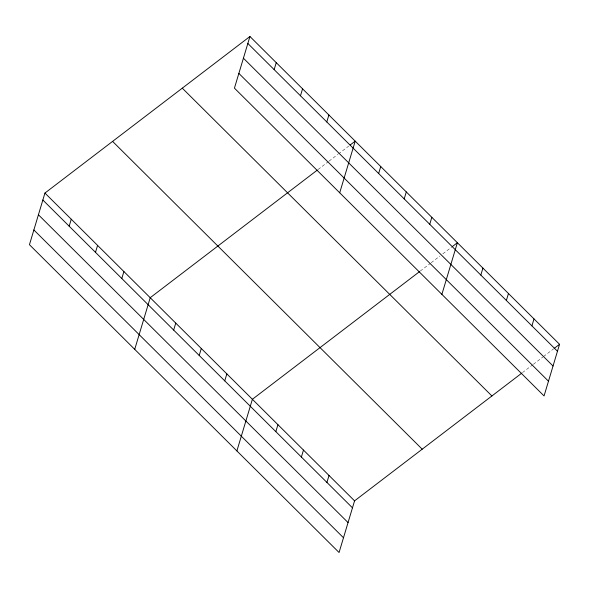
<?xml version="1.0" encoding="UTF-8"?>
<svg xmlns="http://www.w3.org/2000/svg" width="589" height="589" viewBox="0 0 589 589"><rect width="100%" height="100%" fill="white"/><g stroke="black" fill="none" stroke-linecap="round" stroke-linejoin="round"><path stroke-width="0.44" stroke-dasharray="2.94 2.21" d="M318.104 169.485L328.287 161.703M329.015 161.15L337.747 154.48M338.476 153.928L348.659 146.146M420.281 271.058L430.463 263.276M431.192 262.723L439.917 256.053M442.832 253.837L451.557 247.166M522.45 372.631L532.64 364.849M533.362 364.296L542.822 357.074M543.544 356.522L553.734 348.74"/><path stroke-width="0.88" d="M249.935 36.496L234.437 88.144L544.059 395.941L559.55 344.3L249.935 36.496L44.941 193.059L29.45 244.7L339.065 552.504L354.563 500.856L521.729 373.183M69.171 226.191L71.262 219.218M95.492 252.35L97.583 245.385M121.805 278.516L123.896 271.551M134.719 349.358L150.217 297.71L317.383 170.037M173.667 330.068L175.758 323.103M274.157 69.627L276.248 62.662M199.207 355.462L201.298 348.497M300.478 95.793L302.569 88.821M224.755 380.862L226.846 373.89M326.792 121.952L328.883 114.988M236.896 450.931L252.386 399.283L419.552 271.61M339.706 192.794L355.204 141.146L350.109 145.034M275.843 431.649L277.927 424.676M378.653 173.512L380.744 166.54M301.384 457.042L303.475 450.07M404.201 198.905L406.292 191.933M326.924 482.435L329.015 475.463M429.742 224.299L431.833 217.326M441.883 294.367L457.373 242.72L452.286 246.614M480.83 275.085L482.921 268.113M506.371 300.478L508.462 293.506M531.919 325.872L534.009 318.907M554.455 348.187L559.55 344.3M247.844 43.461L557.459 351.265M243.419 58.208L553.034 366.005M238.862 73.397L548.477 381.201M182.288 88.159L491.903 395.963M112.587 141.397L422.21 449.193M44.941 193.059L354.563 500.856M42.857 200.024L352.472 507.828M38.432 214.771L348.047 522.568M33.875 229.96L343.49 537.757"/></g></svg>
